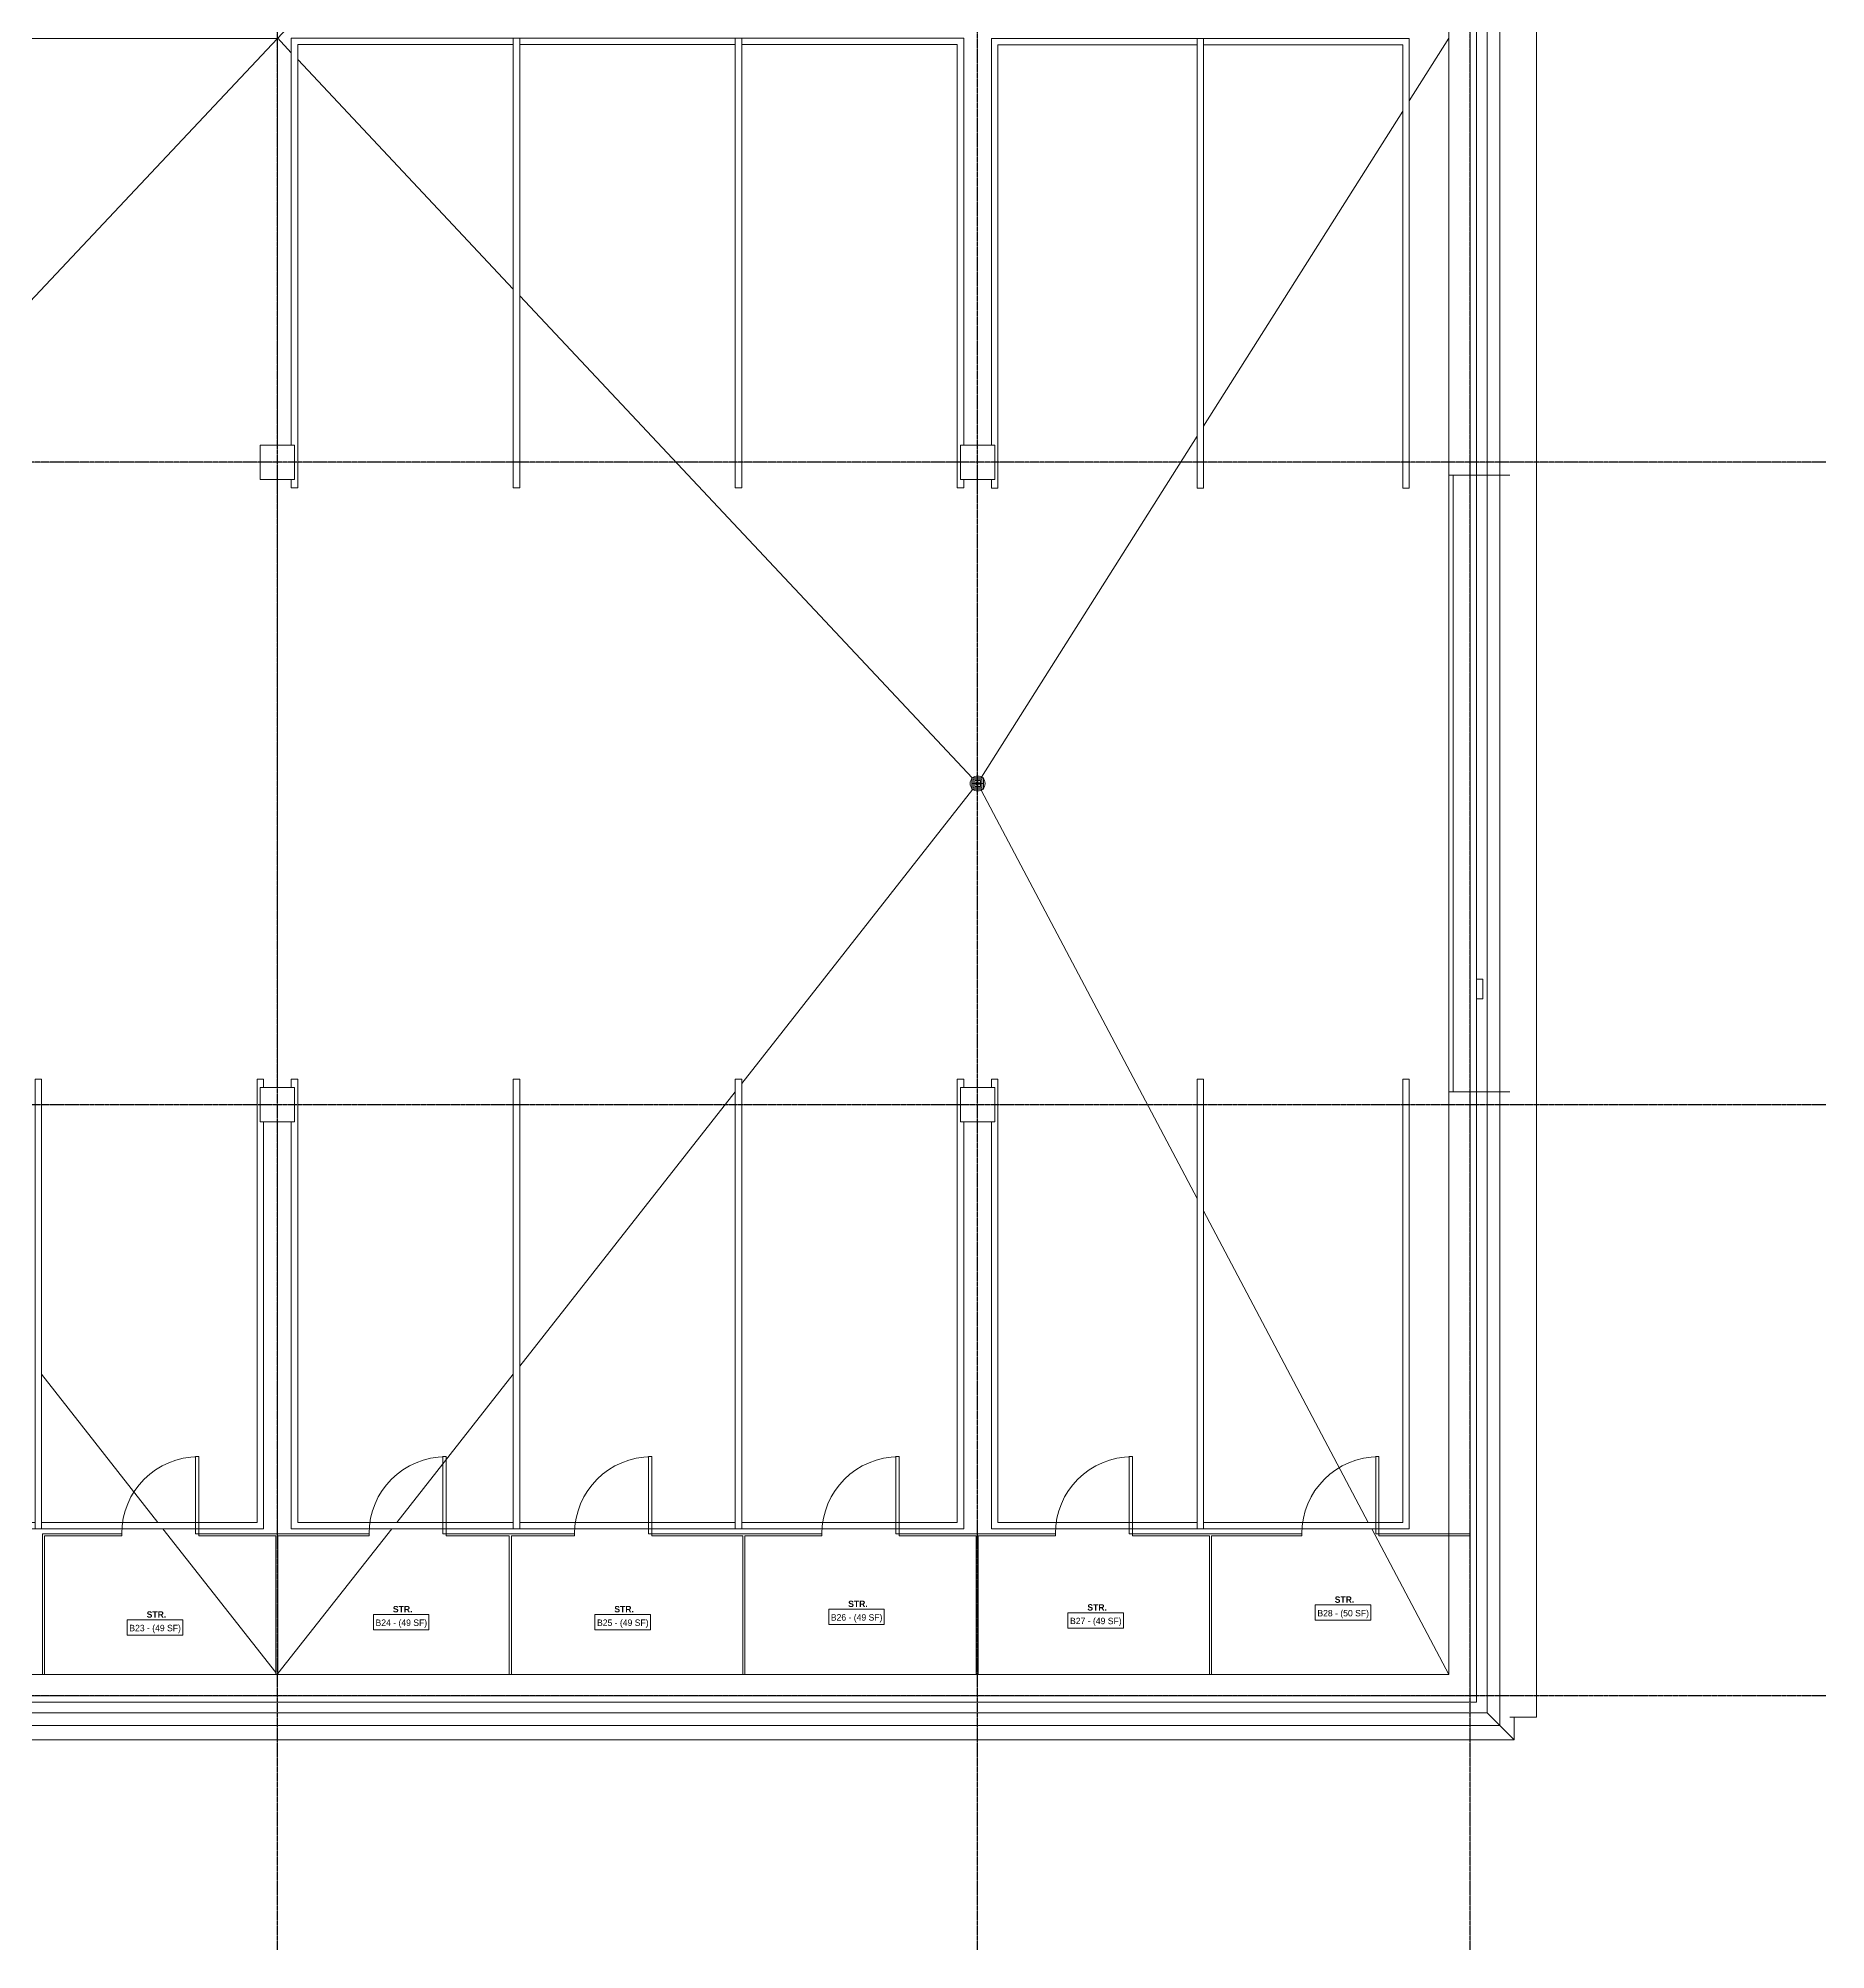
# Model space of a CAD drawing. Header units: inches. Extents: x -4093 to -1777, y 9773 to 12264.
# Drawn here: x -2612 to -1777, y 9773 to 10665 of the extents above; entities that cross this region are included whole.
import ezdxf

# ---------------------------------------------------------------- set-up
doc = ezdxf.new("R2010")
doc.units = ezdxf.units.IN
doc.header["$MEASUREMENT"] = 0
doc.linetypes.add('Grid Line 1_2_', pattern=[0.875, 0.5, -0.125, 0.125, -0.125])
for name, color, linetype, lineweight in [('0-1', 7, 'Continuous', 5), ('0-2', 7, 'Continuous', 9), ('0-3', 8, 'Continuous', 9), ('A-AREA-IDEN', 2, 'Continuous', 9), ('A-DOOR-2', 7, 'Continuous', 9), ('A-FLOR', 192, 'Continuous', 18), ('A-FLOR-2', 192, 'Continuous', 9), ('A-GENM-1', 7, 'Continuous', 9), ('E-FIRE', 2, 'Continuous', 9), ('P-SANR-FIXT', 6, 'Continuous', 9), ('S-COLS-1', 7, 'Continuous', 9), ('S-FNDN-1', 7, 'Continuous', 9), ('S-FNDN-2', 32, 'Continuous', 9), ('S-GRID-1', 1, 'Grid Line 1_2_', 30)]:
    doc.layers.add(name, color=color, linetype=linetype, lineweight=lineweight)
doc.styles.add('Century Gothic', font='ufonts.com_century-gothic.ttf', dxfattribs={"height": 3})
doc.styles.add('Century Gothic_B', font='GOTHICB.TTF', dxfattribs={"height": 3})

# ---------------------------------------------------------------- blocks, each defined once
blk = doc.blocks.new('Parking_Stall_Multiple - STANDARD-2088485-BACKGROUND - BASEMENT')
at = {"layer": 'A-GENM-1'}
for p, q in [((190, 314), (0, 314)), ((0, 314), (0, 207.34)), ((210, 314), (206, 314)), ((210, 311), (210, 314)), ((3, 210.34), (3, 311)), ((3, 311), (210, 311)), ((210, 210.34), (0, 210.34)), ((0, 210.34), (0, 103.67)), ((0, 207.34), (210, 207.34)), ((210, 210.34), (3, 210.34)), ((3, 106.67), (3, 207.34)), ((3, 207.34), (210, 207.34)), ((210, 207.34), (210, 210.34)), ((210, 207.34), (210, 210.34)), ((210, 106.67), (0, 106.67)), ((0, 106.67), (0, 0)), ((0, 103.67), (210, 103.67)), ((210, 106.67), (3, 106.67)), ((3, 3), (3, 103.67)), ((3, 103.67), (210, 103.67)), ((210, 103.67), (210, 106.67)), ((210, 103.67), (210, 106.67)), ((210, 3), (3, 3)), ((210, 0), (210, 3)), ((0, 0), (190, 0)), ((206, 0), (210, 0))]:
    blk.add_line(p, q, dxfattribs=at)
blk = doc.blocks.new('Parking_Stall_Multiple - STANDARD-2220512-BACKGROUND - BASEMENT')
at = {"layer": 'A-GENM-1'}
for p, q in [((190, 314), (0, 314)), ((0, 314), (0, 207.34)), ((210, 314), (206, 314)), ((210, 311), (210, 314)), ((3, 210.34), (3, 311)), ((3, 311), (210, 311)), ((210, 210.34), (0, 210.34)), ((0, 210.34), (0, 103.67)), ((0, 207.34), (210, 207.34)), ((210, 210.34), (3, 210.34)), ((3, 106.67), (3, 207.34)), ((3, 207.34), (210, 207.34)), ((210, 207.34), (210, 210.34)), ((210, 207.34), (210, 210.34)), ((210, 106.67), (0, 106.67)), ((0, 106.67), (0, 0)), ((0, 103.67), (210, 103.67)), ((210, 106.67), (3, 106.67)), ((3, 3), (3, 103.67)), ((3, 103.67), (210, 103.67)), ((210, 103.67), (210, 106.67)), ((210, 103.67), (210, 106.67)), ((210, 3), (3, 3)), ((210, 0), (210, 3)), ((0, 0), (190, 0)), ((206, 0), (210, 0))]:
    blk.add_line(p, q, dxfattribs=at)
blk = doc.blocks.new('Parking_Stall_Multiple - STANDARD-1982617-BACKGROUND - BASEMENT')
at = {"layer": 'A-GENM-1'}
for p, q in [((190, 0), (0, 0)), ((0, 0), (0, -106.67)), ((210, 0), (206, 0)), ((210, -3), (210, 0)), ((3, -103.67), (3, -3)), ((3, -3), (210, -3)), ((210, -103.67), (0, -103.67)), ((0, -103.67), (0, -210.34)), ((0, -106.67), (210, -106.67)), ((210, -103.67), (3, -103.67)), ((3, -207.34), (3, -106.67)), ((3, -106.67), (210, -106.67)), ((210, -106.67), (210, -103.67)), ((210, -106.67), (210, -103.67)), ((210, -207.34), (0, -207.34)), ((0, -207.34), (0, -314)), ((0, -210.34), (210, -210.34)), ((210, -207.34), (3, -207.34)), ((3, -311), (3, -210.34)), ((3, -210.34), (210, -210.34)), ((210, -210.34), (210, -207.34)), ((210, -210.34), (210, -207.34)), ((210, -311), (3, -311)), ((210, -314), (210, -311)), ((0, -314), (190, -314)), ((206, -314), (210, -314))]:
    blk.add_line(p, q, dxfattribs=at)
blk = doc.blocks.new('Parking_Stall_Multiple - COMPACT-2286911-BACKGROUND - BASEMENT')
at = {"layer": 'A-GENM-1'}
for p, q in [((210, 0), (0, 0)), ((0, 0), (0, -99)), ((210, -3), (210, 0)), ((3, -96), (3, -3)), ((3, -3), (210, -3)), ((210, -96), (0, -96)), ((0, -96), (0, -195)), ((210, -96), (3, -96)), ((210, -99), (210, -96)), ((210, -99), (210, -96)), ((0, -99), (210, -99)), ((3, -192), (3, -99)), ((3, -99), (210, -99)), ((0, -195), (189.875, -195)), ((210, -192), (3, -192)), ((205.875, -195), (210, -195)), ((210, -195), (210, -192))]:
    blk.add_line(p, q, dxfattribs=at)
blk = doc.blocks.new('Parking_Stall_Multiple - COMPACT-V5-BACKGROUND - BASEMENT')
at = {"layer": 'A-GENM-1'}
for p, q in [((190, 195), (0, 195)), ((0, 195), (0, 96)), ((3, 99), (3, 192)), ((3, 192), (210, 192)), ((210, 195), (206, 195)), ((210, 192), (210, 195)), ((210, 99), (0, 99)), ((0, 99), (0, 0)), ((210, 99), (3, 99)), ((210, 96), (210, 99)), ((210, 96), (210, 99)), ((0, 96), (210, 96)), ((3, 3), (3, 96)), ((3, 96), (210, 96)), ((210, 3), (3, 3)), ((210, 0), (210, 3)), ((0, 0), (210, 0))]:
    blk.add_line(p, q, dxfattribs=at)
blk = doc.blocks.new('CHAINLINK GATE - CHAINLINK GATE-2199385-BACKGROUND - BASEMENT')
at = {"layer": 'A-DOOR-2'}
for p, q in [((16.5, 36.5), (18, 36.5)), ((16.5, 0.5), (16.5, 36.5)), ((18, 0.5), (18, 36.5)), ((16.5, 0.5), (18, 0.5))]:
    blk.add_line(p, q, dxfattribs=at)
blk.add_arc((18, 0.5), 36, 90, 180, dxfattribs=at)
blk = doc.blocks.new('CTR - 1st Phase - Common Walls_rvt-1-BACKGROUND - BASEMENT')
at = {"layer": 'S-FNDN-1'}
for p, q in [((-2609.02, 9966.88), (-2610.02, 9966.88)), ((-2610.02, 9966.88), (-2610.02, 9901.19)), ((-2573.02, 9966.88), (-2609.02, 9966.88)), ((-2609.02, 9901.19), (-2609.02, 9965.88)), ((-2609.02, 9965.88), (-2573.02, 9965.88)), ((-2573.02, 9965.88), (-2573.02, 9966.88)), ((-2457.52, 9966.88), (-2537.02, 9966.88)), ((-2537.02, 9966.88), (-2537.02, 9965.88)), ((-2537.02, 9965.88), (-2501.02, 9965.88)), ((-2501.02, 9965.88), (-2501.02, 9901.19)), ((-2500.02, 9901.19), (-2500.02, 9965.88)), ((-2500.02, 9965.88), (-2457.52, 9965.88)), ((-2457.52, 9965.88), (-2457.52, 9966.88)), ((-2361.52, 9966.88), (-2421.52, 9966.88)), ((-2421.52, 9966.88), (-2421.52, 9965.88)), ((-2421.52, 9965.88), (-2392.02, 9965.88)), ((-2392.02, 9965.88), (-2392.02, 9901.19)), ((-2391.02, 9901.19), (-2391.02, 9965.88)), ((-2391.02, 9965.88), (-2361.52, 9965.88)), ((-2361.52, 9965.88), (-2361.52, 9966.88)), ((-2246.02, 9966.88), (-2325.52, 9966.88)), ((-2325.52, 9966.88), (-2325.52, 9965.88)), ((-2325.52, 9965.88), (-2283.02, 9965.88)), ((-2283.02, 9965.88), (-2283.02, 9901.19)), ((-2282.02, 9901.19), (-2282.02, 9965.88)), ((-2282.02, 9965.88), (-2246.02, 9965.88)), ((-2246.02, 9965.88), (-2246.02, 9966.88)), ((-2137.02, 9966.88), (-2210.02, 9966.88)), ((-2210.02, 9966.88), (-2210.02, 9965.88)), ((-2210.02, 9965.88), (-2174.02, 9965.88)), ((-2174.02, 9965.88), (-2174.02, 9901.19)), ((-2173.02, 9901.19), (-2173.02, 9965.88)), ((-2173.02, 9965.88), (-2137.02, 9965.88)), ((-2137.02, 9965.88), (-2137.02, 9966.88)), ((-2021.92, 9966.88), (-2101.02, 9966.88)), ((-2101.02, 9966.88), (-2101.02, 9965.88)), ((-2101.02, 9965.88), (-2065.02, 9965.88)), ((-2065.02, 9965.88), (-2065.02, 9901.19)), ((-2064.02, 9901.19), (-2064.02, 9965.88)), ((-2064.02, 9965.88), (-2021.92, 9965.88)), ((-2021.92, 9965.88), (-2021.92, 9966.88)), ((-1943.32, 9966.88), (-1985.92, 9966.88)), ((-1985.92, 9966.88), (-1985.92, 9965.88)), ((-1985.92, 9965.88), (-1943.32, 9965.88)), ((-1943.32, 9965.88), (-1943.32, 9966.88)), ((-2610.02, 9901.19), (-2609.02, 9901.19)), ((-2501.02, 9901.19), (-2500.02, 9901.19)), ((-2392.02, 9901.19), (-2391.02, 9901.19)), ((-2283.02, 9901.19), (-2282.02, 9901.19)), ((-2174.02, 9901.19), (-2173.02, 9901.19)), ((-2065.02, 9901.19), (-2064.02, 9901.19))]:
    blk.add_line(p, q, dxfattribs=at)
at = {"layer": '0-2'}
for name, p, rotation in [('Parking_Stall_Multiple - STANDARD-1982617-BACKGROUND - BASEMENT', (-2179.82, 10665.19), 270.0000000000005), ('Parking_Stall_Multiple - COMPACT-2286911-BACKGROUND - BASEMENT', (-1971.82, 10665.06), 270.0000000000005), ('Parking_Stall_Multiple - STANDARD-2220512-BACKGROUND - BASEMENT', (-2506.82, 9969.19), 89.99999999999953), ('Parking_Stall_Multiple - STANDARD-2088485-BACKGROUND - BASEMENT', (-2179.82, 9969.19), 89.99999999999953), ('Parking_Stall_Multiple - COMPACT-V5-BACKGROUND - BASEMENT', (-1971.82, 9969.19), 89.99999999999953)]:
    blk.add_blockref(name, p, dxfattribs=dict(at, rotation=rotation))
for p in [(-2555.02, 9966.38), (-2439.52, 9966.38), (-2343.52, 9966.38), (-2228.02, 9966.38), (-2119.02, 9966.38), (-2003.92, 9966.38)]:
    blk.add_blockref('CHAINLINK GATE - CHAINLINK GATE-2199385-BACKGROUND - BASEMENT', p, dxfattribs=at)
blk = doc.blocks.new('034100 - Precast Structural Concrete - Column - Corbels - 16_x16_-2331169-BACKGROUND - BASEMENT')
at = {"layer": 'S-COLS-1'}
for p, q in [((-8.91, 8.98), (-8.98, 8.98)), ((-8.98, 8.98), (-8.98, -7.02)), ((6.94, 8.98), (-8.91, 8.98)), ((7.02, 8.98), (6.94, 8.98)), ((7.02, -7.02), (7.02, 8.98)), ((-8.98, -7.02), (-8.91, -7.02)), ((-8.91, -7.02), (6.94, -7.02)), ((6.94, -7.02), (7.02, -7.02))]:
    blk.add_line(p, q, dxfattribs=at)
blk = doc.blocks.new('034100 - Precast Structural Concrete - Column - Corbels - 16_x16_-2331171-BACKGROUND - BASEMENT')
at = {"layer": 'S-COLS-1'}
for p, q in [((-8.91, 8.98), (-8.98, 8.98)), ((-8.98, 8.98), (-8.98, -7.02)), ((6.94, 8.98), (-8.91, 8.98)), ((7.02, 8.98), (6.94, 8.98)), ((7.02, -7.02), (7.02, 8.98)), ((-8.98, -7.02), (-8.91, -7.02)), ((-8.91, -7.02), (6.94, -7.02)), ((6.94, -7.02), (7.02, -7.02))]:
    blk.add_line(p, q, dxfattribs=at)
blk = doc.blocks.new('CTR - 1st Phase - Structure_rvt-1-BACKGROUND - BASEMENT')
at = {"layer": 'S-COLS-1'}
for p, q in [((-2165.32, 10475.19), (-2181.32, 10475.19)), ((-2181.32, 10475.19), (-2181.32, 10475.11)), ((-2181.32, 10475.11), (-2181.32, 10459.27)), ((-2165.32, 10475.11), (-2165.32, 10475.19)), ((-2165.32, 10459.27), (-2165.32, 10475.11)), ((-2181.32, 10459.27), (-2181.32, 10459.19)), ((-2181.32, 10459.19), (-2165.32, 10459.19)), ((-2165.32, 10459.19), (-2165.32, 10459.27)), ((-2165.32, 10175.19), (-2181.32, 10175.19)), ((-2181.32, 10175.19), (-2181.32, 10175.11)), ((-2181.32, 10175.11), (-2181.32, 10159.27)), ((-2165.32, 10175.11), (-2165.32, 10175.19)), ((-2165.32, 10159.27), (-2165.32, 10175.11)), ((-2181.32, 10159.27), (-2181.32, 10159.19)), ((-2181.32, 10159.19), (-2165.32, 10159.19)), ((-2165.32, 10159.19), (-2165.32, 10159.27))]:
    blk.add_line(p, q, dxfattribs=at)
at = {"layer": 'S-FNDN-1'}
for p, q in [((-1912.32, 9881.19), (-1912.32, 12101.19)), ((-1953.32, 10869.19), (-1953.32, 10461.19)), ((-1943.32, 10461.19), (-1943.32, 10869.19)), ((-1953.32, 10461.19), (-1943.32, 10461.19)), ((-1943.32, 10461.19), (-1951.32, 10461.19)), ((-1951.32, 10461.19), (-1951.32, 10173.19)), ((-1943.32, 10173.19), (-1943.32, 10461.19)), ((-1943.32, 10173.19), (-1953.32, 10173.19)), ((-1953.32, 10173.19), (-1953.32, 9901.19)), ((-1951.32, 10173.19), (-1943.32, 10173.19)), ((-1943.32, 9891.19), (-1943.32, 10173.19)), ((-1953.32, 9901.19), (-3819.32, 9901.19)), ((-3829.32, 9891.19), (-1953.32, 9891.19)), ((-1953.32, 9891.19), (-1943.32, 9891.19)), ((-1912.32, 9881.19), (-1924.82, 9881.19))]:
    blk.add_line(p, q, dxfattribs=at)
at = {"layer": 'S-GRID-1'}
for p, q in [((-2500.32, 9772.61), (-2500.32, 12247.5)), ((-2173.32, 9772.61), (-2173.32, 12247.5)), ((-1943.32, 9772.61), (-1943.32, 12247.5)), ((-1777.25, 10467.19), (-4076.95, 10467.19)), ((-1777.25, 10167.19), (-4076.95, 10167.19)), ((-1777.25, 9891.19), (-4076.95, 9891.19))]:
    blk.add_line(p, q, dxfattribs=at)
at = {"layer": '0-3', "rotation": 270.0000000000118}
for name, p in [('034100 - Precast Structural Concrete - Column - Corbels - 16_x16_-2331169-BACKGROUND - BASEMENT', (-2501.31, 10466.21)), ('034100 - Precast Structural Concrete - Column - Corbels - 16_x16_-2331171-BACKGROUND - BASEMENT', (-2501.31, 10166.21))]:
    blk.add_blockref(name, p, dxfattribs=at)
blk = doc.blocks.new('Basic Wall _ 3_ XPS - UNDER XPS - ___-2659087-BACKGROUND - BASEMENT')
at = {"layer": 'S-FNDN-2'}
for p, q in [((-1935.38, 9883.25), (-3521.62, 9883.25)), ((-1935.38, 9883.25), (-1929.41, 9877.28)), ((-1929.41, 9877.28), (-3521.62, 9877.28)), ((-1929.41, 9877.28), (-1922.82, 9870.69)), ((-1922.82, 9870.69), (-3681.65, 9870.69))]:
    blk.add_line(p, q, dxfattribs=at)
blk = doc.blocks.new('Basic Wall _ 3_ XPS - ___-2578963-BACKGROUND - BASEMENT')
at = {"layer": 'S-FNDN-2'}
for p, q in [((-1940.32, 10173.19), (-1935.38, 10173.19)), ((-1935.38, 10173.19), (-1929.41, 10173.19)), ((-1935.38, 10173.19), (-1935.38, 9883.25)), ((-1929.41, 10173.19), (-1924.82, 10173.19)), ((-1929.41, 10173.19), (-1929.41, 9877.28)), ((-1929.41, 9877.28), (-1935.38, 9883.25)), ((-1922.82, 9881.19), (-1922.82, 9870.69)), ((-1922.82, 9870.69), (-1929.41, 9877.28))]:
    blk.add_line(p, q, dxfattribs=at)
blk = doc.blocks.new('Basic Wall _ 3_ XPS - ___-2578966-BACKGROUND - BASEMENT')
at = {"layer": 'S-FNDN-2'}
for p, q in [((-1940.32, 10869.19), (-1935.38, 10869.19)), ((-1935.38, 10869.19), (-1929.41, 10869.19)), ((-1935.38, 10869.19), (-1935.38, 10461.19)), ((-1929.41, 10869.19), (-1924.82, 10869.19)), ((-1929.41, 10869.19), (-1929.41, 10461.19)), ((-1935.38, 10461.19), (-1940.32, 10461.19)), ((-1929.41, 10461.19), (-1935.38, 10461.19)), ((-1924.82, 10461.19), (-1929.41, 10461.19))]:
    blk.add_line(p, q, dxfattribs=at)
blk = doc.blocks.new('Basic Wall _ 3_ XPS - ___-3207853-BACKGROUND - BASEMENT')
at = {"layer": 'S-FNDN-2'}
for p, q in [((-1940.32, 10461.19), (-1935.38, 10461.19)), ((-1935.38, 10461.19), (-1929.41, 10461.19)), ((-1935.38, 10461.19), (-1935.38, 10173.19)), ((-1929.41, 10461.19), (-1924.82, 10461.19)), ((-1929.41, 10461.19), (-1929.41, 10173.19)), ((-1935.38, 10173.19), (-1940.32, 10173.19)), ((-1929.41, 10173.19), (-1935.38, 10173.19)), ((-1924.82, 10173.19), (-1929.41, 10173.19))]:
    blk.add_line(p, q, dxfattribs=at)
blk = doc.blocks.new('Drain-Floor-WATTS-Square-Stainless_Steel_Strainer-Type_FD-1200-M - 2_ Outlet with 5_ Strainer-2528673-BACKGROUND - BASEMENT')
at = {"layer": 'P-SANR-FIXT'}
for p, q in [((-2.707, -2.707), (-2.707, 2.707)), ((-2.707, 2.707), (2.707, 2.707)), ((-2.03025, -2.03025), (-2.03025, 2.03025)), ((-2.03025, 2.03025), (2.03025, 2.03025)), ((-1.3535, -1.3535), (-1.3535, 1.3535)), ((-1.3535, 1.3535), (1.3535, 1.3535)), ((-0.67675, -0.67675), (-0.67675, 0.67675)), ((-0.67675, 0.67675), (0.67675, 0.67675)), ((0, 2.707), (0, -2.707)), ((0.67675, 0.67675), (0.67675, -0.67675)), ((1.3535, 1.3535), (1.3535, -1.3535)), ((2.03025, 2.03025), (2.03025, -2.03025)), ((2.707, 2.707), (2.707, -2.707)), ((-2.707, 0), (2.707, 0)), ((2.707, -2.707), (-2.707, -2.707)), ((2.03025, -2.03025), (-2.03025, -2.03025)), ((1.3535, -1.3535), (-1.3535, -1.3535)), ((0.67675, -0.67675), (-0.67675, -0.67675))]:
    blk.add_line(p, q, dxfattribs=at)
for start, end in [(360, 180), (180, 360)]:
    blk.add_arc((0, 0), 3.5, start, end, dxfattribs=at)
blk = doc.blocks.new('104416 - Fire Extinguishers - Wall - Class A - Light - 2A-3202366-BACKGROUND - BASEMENT')
at = {"layer": 'E-FIRE'}
for p, q in [((13.63, -4.5), (13.63, -1.5)), ((22.75, -4.5), (13.63, -4.5)), ((22.75, -1.5), (22.75, -4.5))]:
    blk.add_line(p, q, dxfattribs=at)

msp = doc.modelspace()

# ---------------------------------------------------------------- linework, layer by layer
at = {"layer": 'A-AREA-IDEN', "flags": 128}
for points in [[(-2570.45, 9926.68), (-2544.53, 9926.68), (-2544.53, 9919.51), (-2570.45, 9919.51)], [(-2455.46, 9929.16), (-2429.54, 9929.16), (-2429.54, 9921.99), (-2455.46, 9921.99)], [(-2352.05, 9929.16), (-2326.12, 9929.16), (-2326.12, 9921.99), (-2352.05, 9921.99)], [(-2242.85, 9931.64), (-2216.92, 9931.64), (-2216.92, 9924.48), (-2242.85, 9924.48)], [(-2131.16, 9929.99), (-2105.24, 9929.99), (-2105.24, 9922.82), (-2131.16, 9922.82)], [(-2015.64, 9933.62), (-1989.72, 9933.62), (-1989.72, 9926.45), (-2015.64, 9926.45)]]:
    msp.add_lwpolyline(points, close=True, dxfattribs=at)
at = {"layer": 'A-FLOR'}
for p, q in [((-2500.32, 10475.19), (-2500.32, 10831.19)), ((-2493.82, 10671.98), (-2500.32, 10665.06)), ((-2500.32, 10665.06), (-2833.82, 10665.06)), ((-2824.98, 10319.77), (-2500.32, 10665.06)), ((-2493.82, 10658.43), (-2500.32, 10665.35)), ((-1953.32, 10665.21), (-1971.82, 10635.95)), ((-2390.16, 10548.06), (-2490.82, 10655.24)), ((-1974.82, 10631.2), (-2067.82, 10484.1)), ((-2175.69, 10319.75), (-2387.16, 10544.87)), ((-2070.82, 10479.35), (-2171.48, 10320.15)), ((-2500.32, 10175.19), (-2500.32, 10459.19)), ((-2175.49, 10314.47), (-2283.49, 10177.07)), ((-2070.82, 10123.39), (-2171.68, 10314.11)), ((-2286.49, 10173.25), (-2387.16, 10045.17)), ((-2500.32, 9966.88), (-2500.32, 10159.19)), ((-1990.87, 9972.19), (-2067.82, 10117.72)), ((-2556.12, 9972.19), (-2610.49, 10041.37)), ((-2390.16, 10041.35), (-2444.52, 9972.19)), ((-2501.02, 9902.08), (-2553.76, 9969.19)), ((-2446.88, 9969.19), (-2500.02, 9901.57)), ((-1953.32, 9901.19), (-1989.28, 9969.19))]:
    msp.add_line(p, q, dxfattribs=at)
at = {"layer": 'A-FLOR-2'}
msp.add_line((-1953.32, 10461.19), (-1953.32, 10173.19), dxfattribs=at)
at = {"layer": 'S-FNDN-2'}
for p, q in [((-1943.32, 12087.19), (-1943.32, 9891.19)), ((-1940.32, 9888.19), (-1940.32, 12090.19)), ((-1943.32, 10461.19), (-1940.32, 10461.19)), ((-1940.32, 10173.19), (-1943.32, 10173.19)), ((-3917.32, 9891.19), (-1940.32, 9891.19)), ((-1940.32, 9888.19), (-3681.65, 9888.19))]:
    msp.add_line(p, q, dxfattribs=at)

# ---------------------------------------------------------------- block references
at = {"layer": '0-1'}
for name in ['CTR - 1st Phase - Structure_rvt-1-BACKGROUND - BASEMENT', 'CTR - 1st Phase - Common Walls_rvt-1-BACKGROUND - BASEMENT']:
    msp.add_blockref(name, (0, 0), dxfattribs=at)
at = {"layer": 'E-FIRE', "rotation": 90}
msp.add_blockref('104416 - Fire Extinguishers - Wall - Class A - Light - 2A-3202366-BACKGROUND - BASEMENT', (-1941.82, 10203), dxfattribs=at)
at = {"layer": 'P-SANR-FIXT'}
msp.add_blockref('Drain-Floor-WATTS-Square-Stainless_Steel_Strainer-Type_FD-1200-M - 2_ Outlet with 5_ Strainer-2528673-BACKGROUND - BASEMENT', (-2173.32, 10317.19), dxfattribs=at)
at = {"layer": 'S-FNDN-2'}
for name in ['Basic Wall _ 3_ XPS - ___-2578966-BACKGROUND - BASEMENT', 'Basic Wall _ 3_ XPS - ___-3207853-BACKGROUND - BASEMENT', 'Basic Wall _ 3_ XPS - ___-2578963-BACKGROUND - BASEMENT', 'Basic Wall _ 3_ XPS - UNDER XPS - ___-2659087-BACKGROUND - BASEMENT']:
    msp.add_blockref(name, (0, 0), dxfattribs=at)

# ---------------------------------------------------------------- texts
at = {"layer": 'A-AREA-IDEN', "char_height": 3, "attachment_point": 1}
for s, insert, width, style in [('STR.', (-2233.76, 9935.63), 9.292, 'Century Gothic_B'), ('STR.', (-2006.55, 9937.61), 9.292, 'Century Gothic_B'), ('STR.', (-2561.37, 9930.67), 9.292, 'Century Gothic_B'), ('B24 - (49 SF)', (-2454.46, 9926.83), 28.886, 'Century Gothic'), ('STR.', (-2446.37, 9933.15), 9.292, 'Century Gothic_B'), ('B25 - (49 SF)', (-2351.05, 9926.83), 28.886, 'Century Gothic'), ('STR.', (-2342.96, 9933.15), 9.292, 'Century Gothic_B'), ('B26 - (49 SF)', (-2241.85, 9929.31), 28.886, 'Century Gothic'), ('B27 - (49 SF)', (-2130.16, 9927.65), 28.886, 'Century Gothic'), ('STR.', (-2122.07, 9933.98), 9.292, 'Century Gothic_B'), ('B28 - (50 SF)', (-2014.64, 9931.29), 28.886, 'Century Gothic'), ('B23 - (49 SF)', (-2569.45, 9924.34), 28.886, 'Century Gothic')]:
    msp.add_mtext(s, dxfattribs=dict(at, insert=insert, width=width, style=style))

doc.saveas('drawing.dxf')
